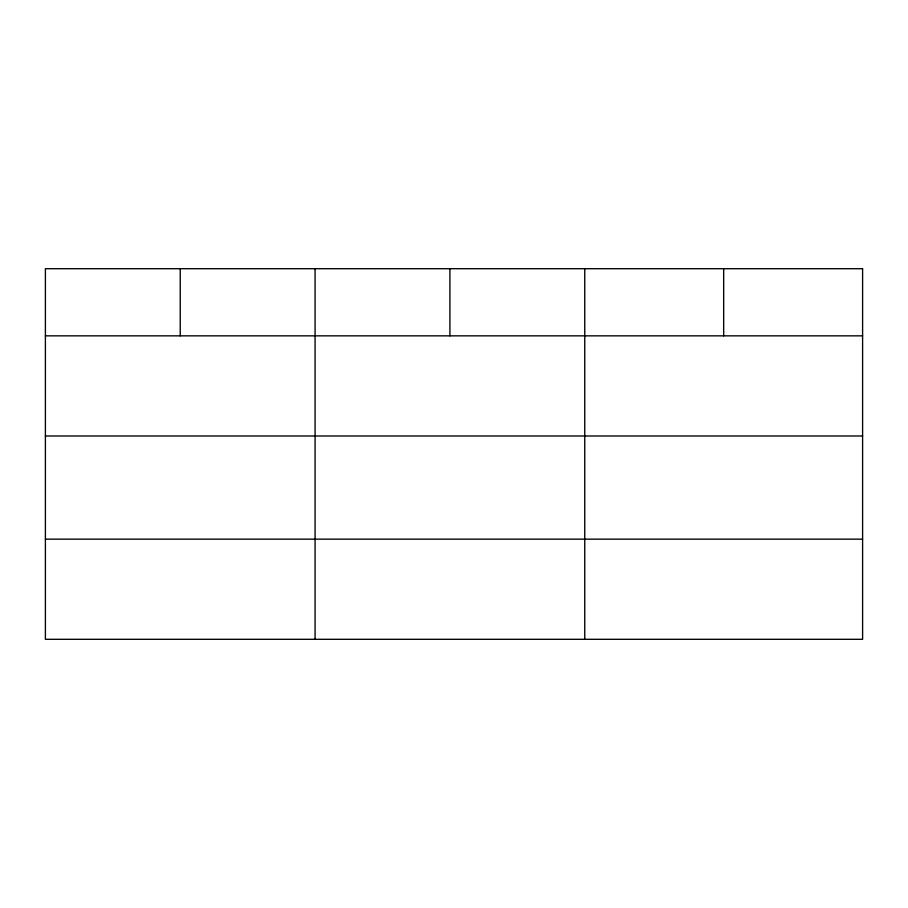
<?xml version="1.0" encoding="UTF-8"?>
<svg xmlns="http://www.w3.org/2000/svg" width="908" height="908" viewBox="0 0 908 908"><rect width="100%" height="100%" fill="white"/><g stroke="black" fill="none" stroke-linecap="round" stroke-linejoin="round"><path stroke-width="1.36" d="M45.4 335.846L862.6 335.846M45.4 435.988L862.6 435.988M45.4 539.159L862.6 539.159M723.676 268.7L723.676 335.846M584.752 268.7L584.752 639.3M449.914 268.7L449.914 335.846M315.076 268.7L315.076 639.3M180.238 268.7L180.238 335.846M862.6 268.7L45.4 268.7L45.4 639.3L862.6 639.3L862.6 268.7"/></g></svg>
